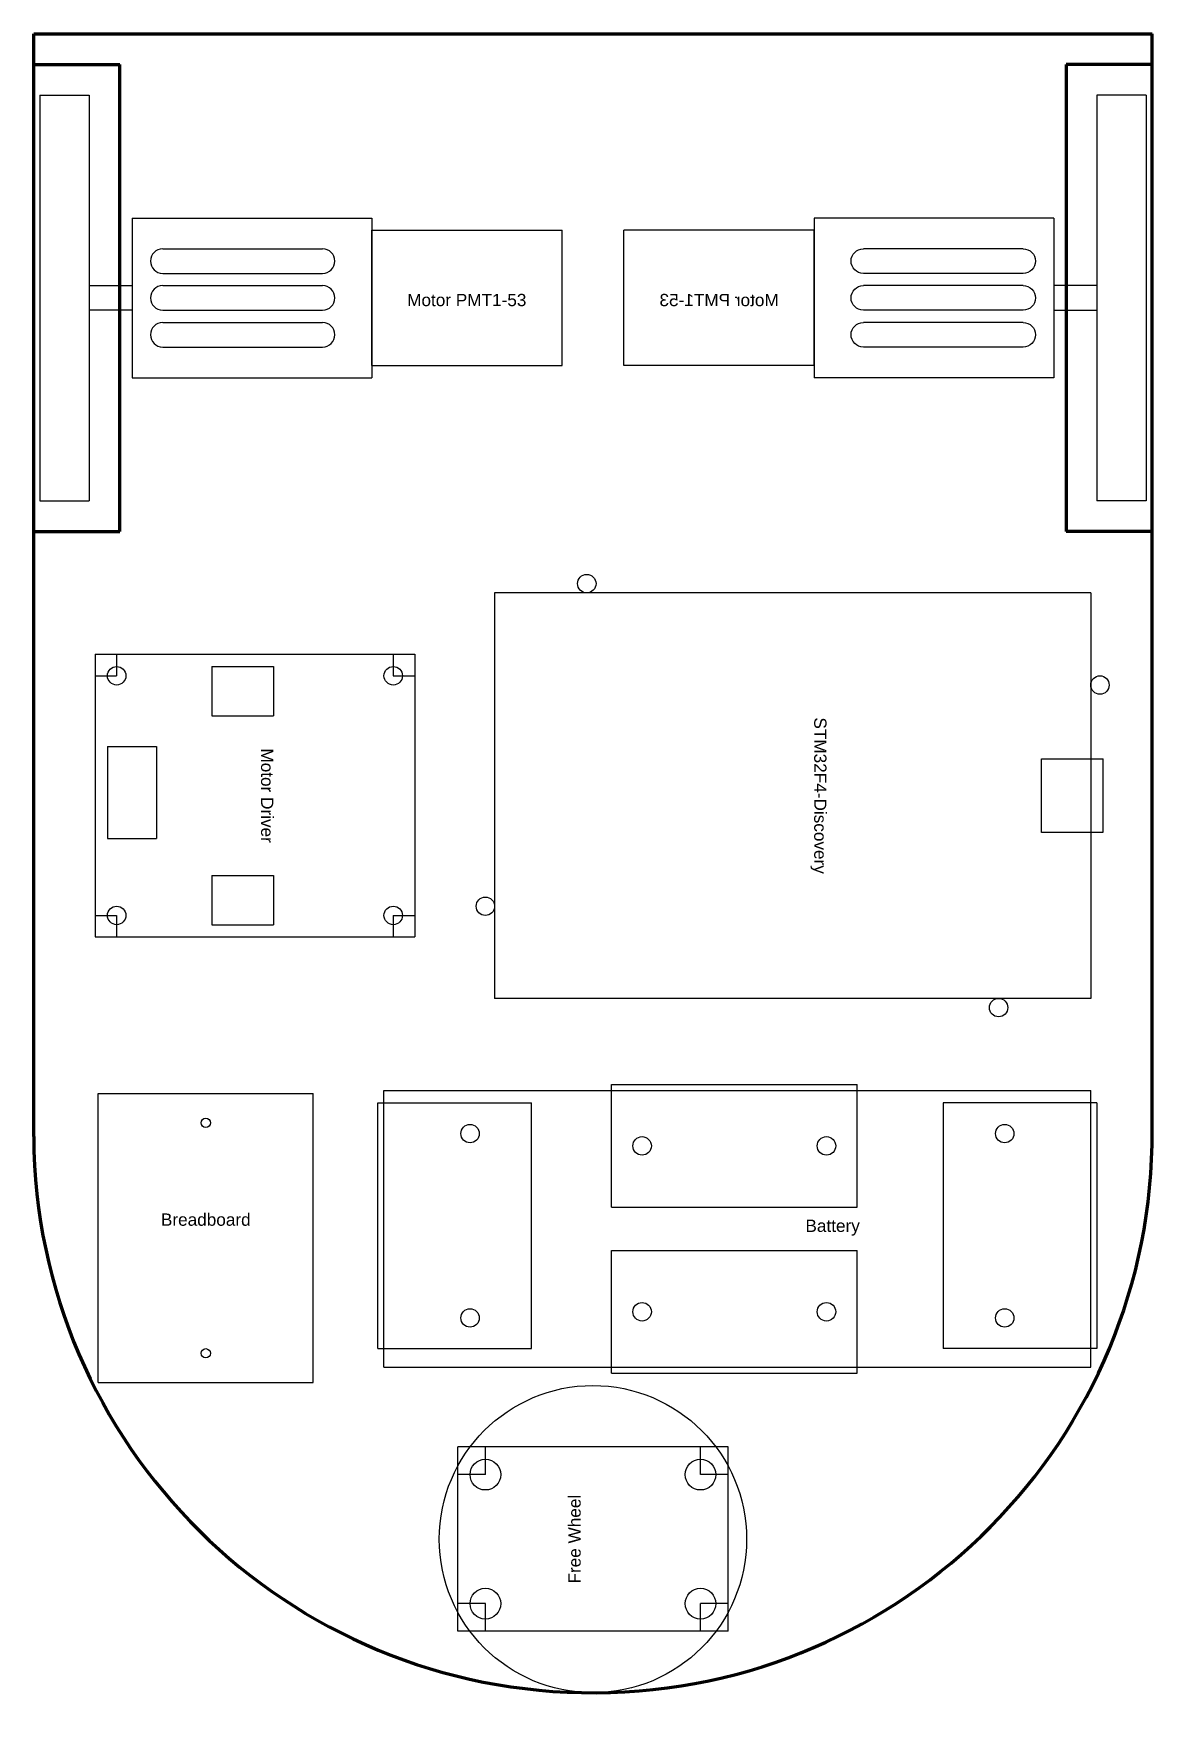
# Model space of a CAD drawing. Header units: millimetres. Extents: x 16 to 198, y 14 to 288.
import ezdxf
from ezdxf.enums import TextEntityAlignment as Align

# ---------------------------------------------------------------- set-up
doc = ezdxf.new("R2010")
doc.units = ezdxf.units.MM
doc.layers.get('0').update_dxf_attribs({"lineweight": 25, "true_color": 0x000000})
doc.styles.add('textstyle0', font='')
doc.styles.add('textstyle1', font='')
doc.styles.add('textstyle2', font='')
doc.styles.add('textstyle3', font='')
doc.styles.add('textstyle4', font='')
doc.styles.add('textstyle5', font='')
doc.styles.get('textstyle0').set_extended_font_data('Arial')
doc.styles.get('textstyle1').set_extended_font_data('Arial')
doc.styles.get('textstyle2').set_extended_font_data('Arial')
doc.styles.get('textstyle3').set_extended_font_data('Arial')
doc.styles.get('textstyle4').set_extended_font_data('Arial')
doc.styles.get('textstyle5').set_extended_font_data('Arial')

# ---------------------------------------------------------------- blocks, each defined once
blk = doc.blocks.new('breadboard')
for p, q in [((-17.5, -23.5), (-17.5, 23.5)), ((-17.5, 23.5), (17.5, 23.5)), ((17.5, -23.5), (17.5, 23.5)), ((-17.5, -23.5), (17.5, -23.5))]:
    blk.add_line(p, q)
for centre in [(0, 18.75), (0, -18.75)]:
    blk.add_circle(centre, 0.75)
at = {"style": 'textstyle3'}
blk.add_text('Breadboard', height=2, dxfattribs=at).set_placement((0, 3), align=Align.MIDDLE_CENTER)
blk = doc.blocks.new('free wheel')
for p, q in [((-15, -22), (-15, 22)), ((-15, 22), (-10.5, 22)), ((-15, 17.5), (-15, 22)), ((-15, 22), (15, 22)), ((-10.5, 17.5), (-10.5, 22)), ((10.5, 22), (15, 22)), ((10.5, 17.5), (10.5, 22)), ((15, -22), (15, 22)), ((15, 17.5), (15, 22)), ((-15, 17.5), (-10.5, 17.5)), ((10.5, 17.5), (15, 17.5)), ((-15, -17.5), (-10.5, -17.5)), ((-15, -22), (-15, -17.5)), ((-10.5, -22), (-10.5, -17.5)), ((10.5, -17.5), (15, -17.5)), ((10.5, -22), (10.5, -17.5)), ((15, -22), (15, -17.5)), ((-15, -22), (15, -22)), ((-15, -22), (-10.5, -22)), ((10.5, -22), (15, -22))]:
    blk.add_line(p, q)
for centre, radius in [((0, 0), 25), ((-10.5, 17.5), 2.5), ((10.5, 17.5), 2.5), ((-10.5, -17.5), 2.5), ((10.5, -17.5), 2.5)]:
    blk.add_circle(centre, radius)
at = {"style": 'textstyle2'}
blk.add_text('Free Wheel', height=2, dxfattribs=at).set_placement((0, 3), align=Align.MIDDLE_CENTER)
blk = doc.blocks.new('support horizontal')
for p, q in [((-20, 10), (20, 10)), ((-20, -10), (-20, 10)), ((20, -10), (20, 10)), ((-20, -10), (20, -10))]:
    blk.add_line(p, q)
for centre in [(-15, 0), (15, 0)]:
    blk.add_circle(centre, 1.5)
blk = doc.blocks.new('support vertical')
for p, q in [((-13, 20), (12, 20)), ((-13, -20), (-13, 20)), ((12, -20), (12, 20)), ((-13, -20), (12, -20))]:
    blk.add_line(p, q)
for centre in [(2, 15), (2, -15)]:
    blk.add_circle(centre, 1.5)
blk = doc.blocks.new('battery')
for p, q in [((-57, 22), (58, 22)), ((-57, -23), (-57, 22)), ((58, -23), (58, 22)), ((-57, -23), (58, -23))]:
    blk.add_line(p, q)
for name, p in [('support horizontal', (0, 13)), ('support vertical', (-45, 0)), ('support horizontal', (0, -14))]:
    blk.add_blockref(name, p)
at = {"rotation": 180}
blk.add_blockref('support vertical', (46, 0), dxfattribs=at)
at = {"style": 'textstyle0'}
blk.add_text('Battery', height=2, dxfattribs=at).set_placement((16, 0), align=Align.MIDDLE_CENTER)
blk = doc.blocks.new('connecteur usb')
for p, q in [((0, 0), (0, 10)), ((0, 9.96), (12, 9.96)), ((12, 9.96), (12, -0.04)), ((12, 0), (0, 0))]:
    blk.add_line(p, q)
blk = doc.blocks.new('stm32f4-discovery')
for p, q in [((0, 0), (66, 0)), ((0, 0), (0, -97)), ((66, 0), (66, 0)), ((66, 0), (66, 0)), ((66, 0), (66, 0)), ((66, 0), (66, -97)), ((0, -97), (66, -97))]:
    blk.add_line(p, q)
for centre in [(15, 1.5), (67.5, -15), (-1.5, -82), (51, -98.5)]:
    blk.add_circle(centre, 1.5)
blk.add_blockref('connecteur usb', (27, -8))
at = {"style": 'textstyle5'}
blk.add_text('STM32F4-Discovery', height=2, dxfattribs=at).set_placement((33, -44), align=Align.MIDDLE_CENTER)
blk = doc.blocks.new('oublon')
for p, q in [((0, 2), (26, 2)), ((0, -2), (26, -2))]:
    blk.add_line(p, q)
for centre, start, end in [((0, 0), 90, 270), ((26, 0), 270, 90)]:
    blk.add_arc(centre, 2, start, end)
blk = doc.blocks.new('motor PMT1-53')
for p, q in [((-15, 20), (-7, 20)), ((-15, 20), (-15, -46)), ((-7, 20), (-7, -46)), ((0, 0), (39, 0)), ((0, 0), (0, -26)), ((39, 0), (39, -26)), ((39, -2), (70, -2)), ((39, -24), (39, -2)), ((70, -24), (70, -2)), ((-7, -11), (0, -11)), ((-7, -13), (-7, -13)), ((-7, -13), (-7, -13)), ((0, -11), (0, -15)), ((0, -15), (-7, -15)), ((39, -24), (70, -24)), ((0, -26), (39, -26)), ((-15, -46), (-7, -46))]:
    blk.add_line(p, q)
for p in [(5, -7), (5, -13), (5, -19)]:
    blk.add_blockref('oublon', p)
at = {"style": 'textstyle4'}
blk.add_text('Motor PMT1-53', height=2, dxfattribs=at).set_placement((54.47, -13.34), align=Align.MIDDLE_CENTER)
blk = doc.blocks.new('motor driver')
for p, q in [((0, 0), (46, 0)), ((0, -52), (0, 0)), ((0, 0), (3.5, 0)), ((0, -3.5), (0, 0)), ((3.5, -3.5), (3.5, 0)), ((42.5, 0), (46, 0)), ((42.5, -3.5), (42.5, 0)), ((46, -52), (46, 0)), ((46, -3.5), (46, 0)), ((0, -3.5), (3.5, -3.5)), ((42.5, -3.5), (46, -3.5)), ((2, -23), (10, -23)), ((2, -33), (2, -23)), ((10, -33), (10, -23)), ((36, -23), (44, -23)), ((36, -33), (36, -23)), ((44, -33), (44, -23)), ((2, -33), (10, -33)), ((36, -33), (44, -33)), ((15, -42), (30, -42)), ((15, -50), (15, -42)), ((30, -50), (30, -42)), ((0, -48.5), (3.5, -48.5)), ((0, -52), (0, -48.5)), ((3.5, -52), (3.5, -48.5)), ((42.5, -48.5), (46, -48.5)), ((42.5, -52), (42.5, -48.5)), ((46, -52), (46, -48.5)), ((0, -52), (3.5, -52)), ((0, -52), (46, -52)), ((15, -50), (30, -50)), ((42.5, -52), (46, -52))]:
    blk.add_line(p, q)
for centre in [(3.5, -3.5), (42.5, -3.5), (3.5, -48.5), (42.5, -48.5)]:
    blk.add_circle(centre, 1.5)
at = {"style": 'textstyle1'}
blk.add_text('Motor Driver', height=2, dxfattribs=at).set_placement((23, -24), align=Align.MIDDLE_CENTER)
blk = doc.blocks.new('chassi')
at = {"color": 1, "lineweight": 70, "true_color": 0xff0000}
for p, q in [((0, -179.5), (0, 0)), ((0, 0), (182, 0)), ((182, -178.5), (182, 0)), ((0, -5), (14, -5)), ((14, -81), (14, -5)), ((168, -5), (168, -81)), ((182, -5), (168, -5)), ((0, -81), (14, -81)), ((182, -81), (168, -81))]:
    blk.add_line(p, q, dxfattribs=at)
blk.add_arc((91, -179), 91, 180.3148, 0.3148, dxfattribs=at)

msp = doc.modelspace()

# ---------------------------------------------------------------- block references
for name, p in [('chassi', (16, 288)), ('motor PMT1-53', (32, 258)), ('breadboard', (44, 92)), ('battery', (130, 94))]:
    msp.add_blockref(name, p)
at = {"yscale": -1, "rotation": 180}
msp.add_blockref('motor PMT1-53', (182, 258), dxfattribs=at)
for name, p, rotation in [('stm32f4-discovery', (188, 197), 270), ('motor driver', (78, 187), 270), ('free wheel', (107, 43), 90)]:
    msp.add_blockref(name, p, dxfattribs=dict(rotation=rotation))

doc.saveas('drawing.dxf')
